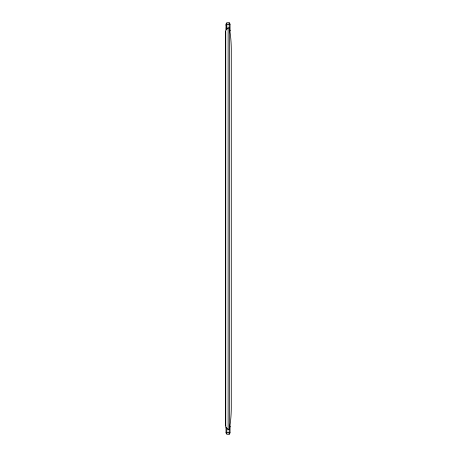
<?xml version="1.0" encoding="UTF-8"?>
<svg xmlns="http://www.w3.org/2000/svg" width="457" height="457" viewBox="0 0 457 457"><rect width="100%" height="100%" fill="white"/><g stroke="black" fill="none" stroke-linecap="round" stroke-linejoin="round"><path stroke-width="0.69" d="M226.021 24.17C226.278 22.136 229.791 22.136 230.042 24.17M230.042 432.83C229.791 434.864 226.278 434.864 226.021 432.83M225.901 425.261L225.712 425.644L225.712 31.619L225.712 425.061M230.02 426.164L229.614 426.735M229.614 426.455L230.042 426.164L230.042 432.825M226.781 22.93L226.883 29.271M225.712 426.027A7.243 4.964 0 0 0 225.884 427.095L227.449 429.083L229.38 429.426A281.866 193.151 0 0 0 231.282 405.902L231.288 51.355A281.866 193.151 0 0 0 229.385 27.837L227.449 28.174L225.884 30.168A7.243 4.964 0 0 0 225.712 31.236M226.883 24.352L229.283 24.398L229.283 22.93M226.021 25.215L226.632 25.215M226.021 28.094L226.632 28.094M226.883 432.648L229.283 432.602L229.283 434.07M229.637 30.836L230.042 30.836L230.042 24.175M226.781 434.07L226.883 428.432M229.614 30.265L230.02 30.836M229.614 30.545L229.848 30.836M229.38 27.837L229.38 429.426M229.18 22.861L229.18 27.866M229.18 429.134L229.18 434.139M228.123 27.837L228.123 429.426M226.398 25.506L226.398 27.808M226.021 24.175L226.021 30.133M226.021 426.867L226.021 432.825"/></g></svg>
